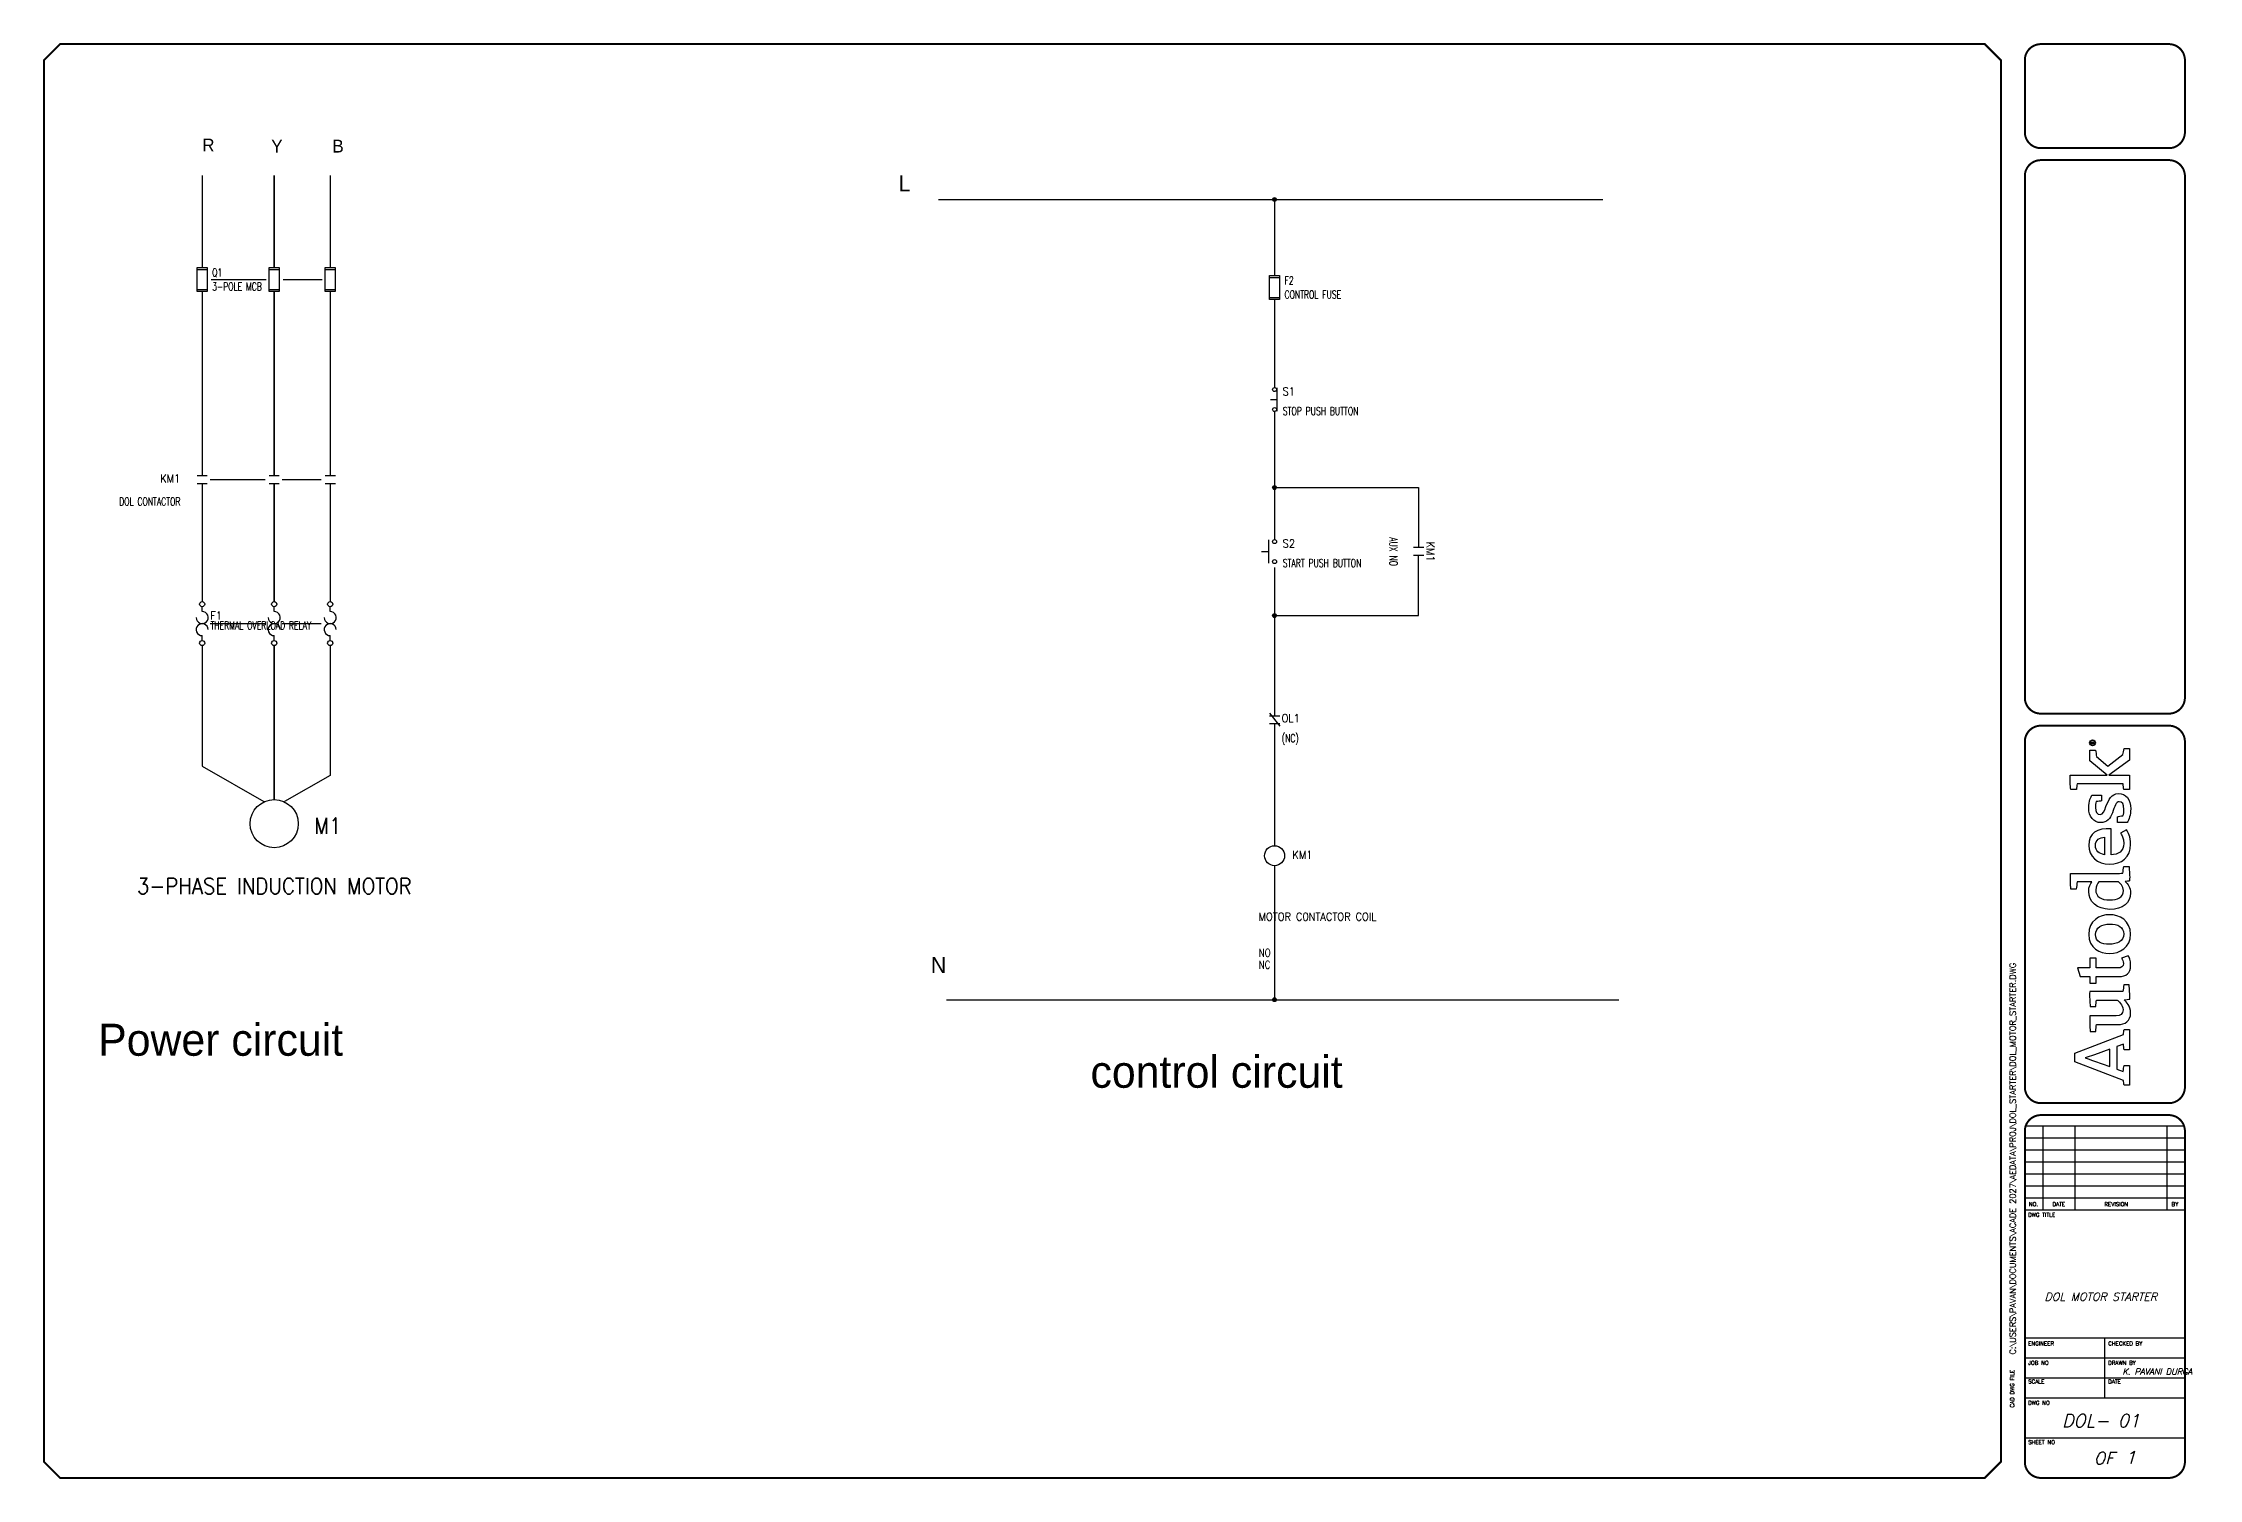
# Model space of a CAD drawing. Header units: inches. Extents: x 0 to 33.7, y 0 to 22.4.
import ezdxf
from ezdxf.enums import TextEntityAlignment as Align

# ---------------------------------------------------------------- set-up
doc = ezdxf.new("R2010")
doc.units = ezdxf.units.IN
doc.header["$MEASUREMENT"] = 0
for name, color, linetype in [('DESC', 150, 'Continuous'), ('DESCCHILD', 20, 'Continuous'), ('LAYER_1', 160, 'Continuous'), ('LINK', 9, 'Continuous'), ('MISC', 7, 'Continuous'), ('SYMS', 7, 'Continuous'), ('TAGS', 150, 'Continuous'), ('TITLE', 7, 'Continuous'), ('WIRES', 7, 'Continuous')]:
    doc.layers.add(name, color=color, linetype=linetype)
doc.styles.add('ITALIC', font='ITALIC')
doc.styles.add('SIMPLEX', font='SIMPLEX')
doc.styles.add('WD', font='romans.shx')

# ---------------------------------------------------------------- blocks, each defined once
blk = doc.blocks.new('AI9-BLK2')
at = {"layer": 'LAYER_1', "color": 7}
blk.add_circle((0, 0), 2.03, dxfattribs=at)
blk.add_open_spline([(1.7, 0), (1.7, -1), (1, -1.8), (0, -1.8), (-1, -1.8), (-1.7, -1), (-1.7, 0), (-1.7, 1), (-1, 1.8), (0, 1.8), (1, 1.8), (1.7, 1), (1.7, 0)], degree=3, knots=[0, 0, 0, 0, 1, 1, 1, 2, 2, 2, 3, 3, 3, 4, 4, 4, 4], dxfattribs=at)
blk = doc.blocks.new('AI9-BLK1')
at = {"layer": 'LAYER_1', "color": 7}
for points, knots in [([(0.7, -1.1), (0.7, -1.1), (0.2, -0.4), (0.2, -0.4), (0.1, -0.2), (0, -0.2), (-0.1, -0.1), (0.3, 0), (0.5, 0.2), (0.5, 0.5), (0.5, 0.8), (0.3, 1.1), (-0.2, 1.1), (-0.2, 1.1), (-0.8, 1.1), (-0.8, 1.1), (-0.8, 1.1), (-0.8, -1.1), (-0.8, -1.1), (-0.8, -1.1), (-0.5, -1.1), (-0.5, -1.1), (-0.5, -1.1), (-0.5, -0.1), (-0.5, -0.1), (-0.4, -0.1), (-0.3, -0.2), (-0.2, -0.3), (-0.2, -0.3), (0.3, -1.1), (0.3, -1.1), (0.3, -1.1), (0.7, -1.1), (0.7, -1.1)], [0, 0, 0, 0, 1, 1, 1, 2, 2, 2, 3, 3, 3, 4, 4, 4, 5, 5, 5, 6, 6, 6, 7, 7, 7, 8, 8, 8, 9, 9, 9, 10, 10, 10, 11, 11, 11, 11]), ([(0.2, 0.5), (0.2, 0.2), (-0.1, 0.1), (-0.3, 0.1), (-0.3, 0.1), (-0.5, 0.1), (-0.5, 0.1), (-0.5, 0.1), (-0.5, 0.8), (-0.5, 0.8), (-0.5, 0.8), (-0.2, 0.8), (-0.2, 0.8), (0.1, 0.8), (0.2, 0.7), (0.2, 0.5)], [0, 0, 0, 0, 1, 1, 1, 2, 2, 2, 3, 3, 3, 4, 4, 4, 5, 5, 5, 5])]:
    blk.add_open_spline(points, degree=3, knots=knots, dxfattribs=at)
blk = doc.blocks.new('LOGO')
for points, knots in [([(35.2, 4.3), (35.2, 4.3), (22.1, 38.1), (22.1, 38.1), (22.1, 38.1), (16.1, 38.1), (16.1, 38.1), (16.1, 38.1), (3.2, 4.3), (3.2, 4.3), (2.2, 4.2), (0.9, 4), (0, 3.7), (0, 3.7), (0, 0), (0, 0), (0, 0), (13.7, 0), (13.7, 0), (13.7, 0), (13.7, 3.7), (13.7, 3.7), (12.4, 4), (10.9, 4.3), (9.5, 4.4), (9.5, 4.4), (11.1, 8.8), (11.1, 8.8), (11.1, 8.8), (26.8, 8.8), (26.8, 8.8), (26.8, 8.8), (28.4, 4.3), (28.4, 4.3), (27, 4.2), (25.8, 4), (24.5, 3.7), (24.5, 3.7), (24.5, 0), (24.5, 0), (24.5, 0), (38.7, 0), (38.7, 0), (38.7, 0), (38.7, 3.7), (38.7, 3.7), (37.9, 3.9), (36, 4.3), (35.2, 4.3)], [0, 0, 0, 0, 1, 1, 1, 2, 2, 2, 3, 3, 3, 4, 4, 4, 5, 5, 5, 6, 6, 6, 7, 7, 7, 8, 8, 8, 9, 9, 9, 10, 10, 10, 11, 11, 11, 12, 12, 12, 13, 13, 13, 14, 14, 14, 15, 15, 15, 16, 16, 16, 16]), ([(12.8, 13.8), (12.8, 13.8), (16.6, 24.3), (16.6, 24.3), (17.8, 27.5), (18.2, 28.8), (18.8, 30.9), (18.8, 30.9), (18.9, 30.9), (18.9, 30.9), (19.6, 28.9), (20, 27.5), (21.1, 24.3), (21.1, 24.3), (24.9, 13.8), (24.9, 13.8), (24.9, 13.8), (12.8, 13.8), (12.8, 13.8)], [0, 0, 0, 0, 1, 1, 1, 2, 2, 2, 3, 3, 3, 4, 4, 4, 5, 5, 5, 6, 6, 6, 6]), ([(70.8, 23.1), (70.8, 23.1), (70.8, 27.7), (70.8, 27.7), (70.8, 27.7), (75.3, 27.7), (75.3, 27.7), (75.3, 27.7), (75.3, 34.3), (75.3, 34.3), (75.3, 34.3), (81.3, 36.2), (81.3, 36.2), (81.3, 36.2), (81.3, 27.7), (81.3, 27.7), (81.3, 27.7), (88, 27.7), (88, 27.7), (88, 27.7), (88, 23.1), (88, 23.1), (88, 23.1), (81.3, 23.1), (81.3, 23.1), (81.3, 23.1), (81.3, 8.4), (81.3, 8.4), (81.3, 5.6), (82.1, 4.3), (84.3, 4.3), (86, 4.3), (87.5, 5.1), (88, 5.5), (88, 5.5), (89.7, 0.9), (89.7, 0.9), (88.7, 0.3), (86.5, -0.7), (83.2, -0.7), (77.6, -0.7), (75.3, 2.4), (75.3, 7.4), (75.3, 7.4), (75.3, 23.1), (75.3, 23.1), (75.3, 23.1), (70.8, 23.1), (70.8, 23.1)], [0, 0, 0, 0, 1, 1, 1, 2, 2, 2, 3, 3, 3, 4, 4, 4, 5, 5, 5, 6, 6, 6, 7, 7, 7, 8, 8, 8, 9, 9, 9, 10, 10, 10, 11, 11, 11, 12, 12, 12, 13, 13, 13, 14, 14, 14, 15, 15, 15, 16, 16, 16, 16]), ([(147.1, 4.7), (147.1, 5.4), (147, 6.1), (147, 6.9), (147, 6.9), (147, 41.1), (147, 41.1), (143.4, 41.2), (139.3, 41), (136.1, 40.7), (136.1, 40.7), (136.1, 37), (136.1, 37), (137.7, 36.8), (139.6, 36.6), (141, 36.4), (141, 36.4), (141, 36.4), (141, 36.4), (141, 36.4), (141, 26.2), (141, 26.2), (140, 27.1), (138, 28.4), (134.3, 28.4), (127.3, 28.4), (122, 22.6), (122, 13.8), (122, 4.5), (126.6, -0.7), (133.4, -0.7), (137.1, -0.7), (139.6, 1.1), (141.3, 3.1), (141.3, 2.1), (141.6, 0.6), (141.8, 0), (145.2, -0.2), (148.7, 0.1), (151.7, 0.4), (151.7, 0.4), (151.7, 4.1), (151.7, 4.1), (150.2, 4.2), (148.4, 4.5), (147.1, 4.7)], [0, 0, 0, 0, 1, 1, 1, 2, 2, 2, 3, 3, 3, 4, 4, 4, 5, 5, 5, 6, 6, 6, 7, 7, 7, 8, 8, 8, 9, 9, 9, 10, 10, 10, 11, 11, 11, 12, 12, 12, 13, 13, 13, 14, 14, 14, 15, 15, 15, 15]), ([(229.4, 4.6), (229.4, 4.6), (221.5, 15.2), (221.5, 15.2), (221.5, 15.2), (228, 23), (228, 23), (229.4, 23.1), (231.3, 23.3), (232.4, 23.6), (232.4, 23.6), (232.4, 27.7), (232.4, 27.7), (232.4, 27.7), (225, 27.7), (225, 27.7), (225, 27.7), (215.2, 15.6), (215.2, 15.6), (215.2, 15.6), (215.2, 41.2), (215.2, 41.2), (211.8, 41.3), (208.2, 41.2), (205.1, 40.9), (205.1, 40.9), (205.1, 36.9), (205.1, 36.9), (206.5, 36.8), (208, 36.6), (209.1, 36.5), (209.1, 36.5), (209.1, 4.5), (209.1, 4.5), (207.8, 4.4), (206.3, 4.2), (205.1, 4), (205.1, 4), (205.1, 0), (205.1, 0), (205.1, 0), (215.2, 0), (215.2, 0), (215.2, 0), (215.2, 14.5), (215.2, 14.5), (215.2, 14.5), (225.6, 0), (225.6, 0), (225.6, 0), (233.7, 0), (233.7, 0), (233.7, 0), (233.7, 3.8), (233.7, 3.8), (232.2, 4.2), (230.6, 4.4), (229.4, 4.6)], [0, 0, 0, 0, 1, 1, 1, 2, 2, 2, 3, 3, 3, 4, 4, 4, 5, 5, 5, 6, 6, 6, 7, 7, 7, 8, 8, 8, 9, 9, 9, 10, 10, 10, 11, 11, 11, 12, 12, 12, 13, 13, 13, 14, 14, 14, 15, 15, 15, 16, 16, 16, 17, 17, 17, 18, 18, 18, 19, 19, 19, 19]), ([(59.7, -0.1), (59.5, 0.6), (59.2, 2.6), (59.1, 3.8), (57.8, 2), (54.9, -0.7), (50.2, -0.7), (44.2, -0.7), (42, 3.1), (42, 8.1), (42, 8.1), (42, 22.9), (42, 22.9), (40.6, 23.2), (38.8, 23.4), (37.3, 23.5), (37.3, 23.5), (37.3, 27.3), (37.3, 27.3), (40.3, 27.6), (44.4, 27.8), (48, 27.6), (48, 27.6), (48, 9.3), (48, 9.3), (48, 6.2), (49.1, 4.5), (52.3, 4.5), (55.8, 4.5), (58.4, 7.9), (59, 8.6), (59, 8.6), (59, 23), (59, 23), (57.8, 23.2), (56, 23.4), (54.6, 23.5), (54.6, 23.5), (54.6, 27.3), (54.6, 27.3), (57.6, 27.7), (61.5, 27.8), (65, 27.7), (65, 27.7), (65, 4.6), (65, 4.6), (66.3, 4.4), (68.1, 4.2), (69.6, 4.1), (69.6, 4.1), (69.6, 0.3), (69.6, 0.3), (66.7, 0), (63, -0.2), (59.7, -0.1)], [0, 0, 0, 0, 1, 1, 1, 2, 2, 2, 3, 3, 3, 4, 4, 4, 5, 5, 5, 6, 6, 6, 7, 7, 7, 8, 8, 8, 9, 9, 9, 10, 10, 10, 11, 11, 11, 12, 12, 12, 13, 13, 13, 14, 14, 14, 15, 15, 15, 16, 16, 16, 17, 17, 17, 18, 18, 18, 18]), ([(104.8, -0.7), (95.2, -0.7), (91.4, 7), (91.4, 13.8), (91.4, 20.6), (95.1, 28.4), (104.6, 28.4), (114.1, 28.4), (118.3, 20.8), (118.3, 14), (118.3, 7.2), (114.2, -0.7), (104.8, -0.7)], [0, 0, 0, 0, 1, 1, 1, 2, 2, 2, 3, 3, 3, 4, 4, 4, 4]), ([(104.5, 23.6), (99.6, 23.6), (97.8, 19.5), (97.8, 14), (97.8, 8.5), (99.9, 4.1), (104.8, 4.1), (109.8, 4.1), (111.8, 8.2), (111.8, 13.8), (111.8, 19.3), (109.5, 23.6), (104.5, 23.6)], [0, 0, 0, 0, 1, 1, 1, 2, 2, 2, 3, 3, 3, 4, 4, 4, 4]), ([(141, 7.6), (140.3, 6.7), (138.2, 4.3), (135, 4.3), (130.5, 4.3), (128.5, 8.1), (128.5, 13.8), (128.5, 19.6), (130.9, 23.5), (135.4, 23.5), (138.3, 23.5), (139.9, 22.3), (141, 21.3), (141, 21.3), (141, 7.6), (141, 7.6)], [0, 0, 0, 0, 1, 1, 1, 2, 2, 2, 3, 3, 3, 4, 4, 4, 5, 5, 5, 5]), ([(167.6, 4.1), (171.4, 4.1), (173.8, 5.5), (175, 6.2), (175, 6.2), (177.1, 2.1), (177.1, 2.1), (175.5, 1.1), (172.6, -0.7), (167.2, -0.7), (158.2, -0.7), (153.3, 5.5), (153.3, 14), (153.3, 22.5), (158.9, 28.4), (166.4, 28.4), (174.6, 28.4), (178.7, 22.5), (177.9, 12.9), (177.9, 12.9), (159.8, 12.9), (159.8, 12.9), (160, 7.9), (162.3, 4.1), (167.6, 4.1)], [0, 0, 0, 0, 1, 1, 1, 2, 2, 2, 3, 3, 3, 4, 4, 4, 5, 5, 5, 6, 6, 6, 7, 7, 7, 8, 8, 8, 8]), ([(172, 17.3), (171.9, 20.8), (170.4, 23.7), (166.3, 23.7), (162.6, 23.7), (160.6, 21.2), (159.9, 17.3), (159.9, 17.3), (172, 17.3), (172, 17.3)], [0, 0, 0, 0, 1, 1, 1, 2, 2, 2, 3, 3, 3, 3]), ([(193.3, 16.4), (190.2, 17.6), (187.8, 18.3), (187.8, 20.5), (187.8, 22.6), (189.9, 23.7), (192.6, 23.7), (194.1, 23.7), (195.6, 23.5), (196.8, 23.1), (196.9, 21.9), (197.1, 20.1), (197.3, 19.6), (197.3, 19.6), (201.3, 19.6), (201.3, 19.6), (201.3, 19.6), (201.3, 26.1), (201.3, 26.1), (200.2, 26.8), (197.1, 28.4), (192.4, 28.4), (186.5, 28.4), (182.2, 25), (182.2, 20.1), (182.2, 15.7), (184.9, 13.4), (189.1, 11.9), (193.4, 10.4), (196.7, 9.3), (196.7, 7.2), (196.7, 5.1), (195, 3.9), (191.4, 3.9), (189.9, 3.9), (188.1, 4.1), (187, 4.6), (186.9, 5.9), (186.6, 7.8), (186.3, 8.4), (186.3, 8.4), (182.3, 8.4), (182.3, 8.4), (182.3, 8.4), (182.3, 1.6), (182.3, 1.6), (182.3, 1.6), (182.3, 1.6), (182.3, 1.6), (184.1, 0.5), (187.5, -0.8), (191.8, -0.8), (198.3, -0.8), (202.4, 2.6), (202.4, 7.8), (202.4, 12.5), (197.8, 14.6), (193.3, 16.4)], [0, 0, 0, 0, 1, 1, 1, 2, 2, 2, 3, 3, 3, 4, 4, 4, 5, 5, 5, 6, 6, 6, 7, 7, 7, 8, 8, 8, 9, 9, 9, 10, 10, 10, 11, 11, 11, 12, 12, 12, 13, 13, 13, 14, 14, 14, 15, 15, 15, 16, 16, 16, 17, 17, 17, 18, 18, 18, 19, 19, 19, 19])]:
    blk.add_open_spline(points, degree=3, knots=knots)
for name, p in [('AI9-BLK2', (237.6, 25.7)), ('AI9-BLK1', (237.8, 25.7))]:
    blk.add_blockref(name, p)
blk = doc.blocks.new('NO_NUM_acade_title')
at = {"layer": 'TITLE'}
for p, q in [((30.594, 22.177), (30.594, 20.781)), ((30.969, 5.531), (33.469, 5.531)), ((31.25, 5.531), (31.25, 4.219)), ((31.75, 5.531), (31.75, 4.219)), ((33.188, 5.531), (33.188, 4.219)), ((30.969, 5.344), (33.469, 5.344)), ((30.969, 5.156), (33.469, 5.156)), ((30.969, 4.969), (33.469, 4.969)), ((30.969, 4.781), (33.469, 4.781)), ((30.969, 4.594), (33.469, 4.594)), ((30.969, 4.406), (33.469, 4.406)), ((30.969, 4.219), (33.469, 4.219)), ((30.594, 0.281), (30.594, 2.214)), ((30.969, 2.219), (33.469, 2.219)), ((32.219, 1.281), (32.219, 2.219)), ((30.969, 1.906), (33.469, 1.906)), ((30.969, 1.594), (33.469, 1.594)), ((30.969, 1.281), (33.469, 1.281)), ((30.969, 0.656), (33.469, 0.656))]:
    blk.add_line(p, q, dxfattribs=at)
at = {"layer": 'TITLE', "const_width": 0.0312}
blk.add_lwpolyline([(30.594, 0.281), (30.594, 22.177), (30.344, 22.427), (0.281, 22.427), (0.031, 22.177), (0.031, 0.281), (0.281, 0.031), (30.344, 0.031)], close=True, dxfattribs=at)
for points in [[(31.219, 22.427, 0.414214), (30.969, 22.177, 0.414214)], [(33.469, 22.177, 0.414214), (33.219, 22.427, 0.414214)], [(30.969, 21.052, 0.414214), (31.219, 20.802, 0.414214)], [(33.219, 20.802, 0.414214), (33.469, 21.052, 0.414214)], [(31.219, 20.615, 0.414214), (30.969, 20.365, 0.414214)], [(33.469, 20.365, 0.414214), (33.219, 20.615, 0.414214)], [(30.969, 12.219, 0.414214), (31.219, 11.969, 0.414214)], [(33.219, 11.969, 0.414214), (33.469, 12.219, 0.414214)], [(31.219, 11.781, 0.414214), (30.969, 11.531, 0.414214)], [(33.469, 11.531, 0.414214), (33.219, 11.781, 0.414214)], [(30.969, 6.135, 0.414214), (31.219, 5.885, 0.414214)], [(33.219, 5.885, 0.414214), (33.469, 6.135, 0.414214)], [(31.219, 5.698, 0.414214), (30.969, 5.448, 0.414214)], [(33.469, 5.448, 0.414214), (33.219, 5.698, 0.414214)], [(30.969, 0.281, 0.414214), (31.219, 0.031, 0.414214)], [(33.219, 0.031, 0.414214), (33.469, 0.281, 0.414214)]]:
    blk.add_lwpolyline(points, format="xyb", dxfattribs=at)
for points in [[(33.219, 22.427), (31.219, 22.427)], [(30.969, 22.177), (30.969, 21.052)], [(33.469, 22.177), (33.469, 21.052)], [(33.219, 20.802), (31.219, 20.802)], [(33.219, 20.615), (31.219, 20.615)], [(30.969, 20.365), (30.969, 12.219)], [(33.469, 20.365), (33.469, 12.219)], [(31.219, 11.969), (33.219, 11.969)], [(31.219, 11.781), (33.219, 11.781)], [(31.219, 5.885), (33.219, 5.885)], [(30.969, 5.448), (30.969, 0.281)], [(31.219, 5.698), (33.219, 5.698)], [(33.469, 5.448), (33.469, 0.281)], [(31.219, 0.031), (33.219, 0.031)]]:
    blk.add_lwpolyline(points, dxfattribs=at)
at = {"layer": 'TITLE', "color": 7, "const_width": 0.0312}
for points in [[(30.969, 11.531), (30.969, 6.135)], [(33.469, 11.531), (33.469, 6.135)]]:
    blk.add_lwpolyline(points, dxfattribs=at)
at = {"xscale": 0.02250000000000085, "yscale": 0.02250000000000085, "zscale": 0.02250000000000085, "rotation": 90}
blk.add_blockref('LOGO', (32.605, 6.167), dxfattribs=at)
at = {"layer": 'TITLE', "color": 1, "style": 'SIMPLEX'}
for s, p in [('DWG TITLE', (31.021, 4.109)), ('ENGINEER', (31.021, 2.099)), ('CHECKED BY', (32.271, 2.099)), ('JOB NO', (31.021, 1.797)), ('DRAWN BY', (32.271, 1.797)), ('SCALE', (31.021, 1.505)), ('DATE', (32.271, 1.505)), ('DWG NO', (31.021, 1.172)), ('SHEET NO', (31.021, 0.557))]:
    blk.add_text(s, height=0.0625, dxfattribs=at).set_placement(p)
at = {"layer": 'TITLE', "color": 1}
for s, height, style, p in [('NO.', 0.0625, 'SIMPLEX', (31.104, 4.307)), ('DATE', 0.0625, 'SIMPLEX', (31.5, 4.307)), ('REVISION', 0.0625, 'SIMPLEX', (32.396, 4.307)), ('BY', 0.0625, 'SIMPLEX', (33.313, 4.307)), ('OF', 0.1875, 'ITALIC', (32.208, 0.339))]:
    blk.add_text(s, height=height, dxfattribs=dict(at, style=style)).set_placement(p, align=Align.MIDDLE)
at = {"layer": 'TITLE', "color": 1, "style": 'SIMPLEX'}
blk.add_text('CAD DWG FILE', height=0.0625, rotation=90, dxfattribs=at).set_placement((30.802, 1.13))
at = {"layer": 'TITLE', "color": 1, "style": 'ITALIC'}
for tag, height, p in [('TITLE#1', 0.125, (32.156, 3.406)), ('TITLE#2', 0.125, (32.156, 3.204)), ('TITLE#3', 0.125, (32.156, 3.001)), ('TITLE#4', 0.125, (32.156, 2.799)), ('DWG#', 0.2, (32.156, 0.826))]:
    blk.add_attdef(tag, text='', height=height, dxfattribs=at).set_placement(p, align=Align.CENTER)
at = {"layer": 'TITLE', "color": 1, "style": 'SIMPLEX'}
blk.add_attdef('CAD#', (30.826, 1.958), '', height=0.0938, rotation=90, dxfattribs=at)
at = {"layer": 'TITLE', "color": 1}
for tag, p, height, style in [('ENGINEER', (31.237, 1.958), 0.0938, 'ITALIC'), ('CHKDBY', (32.424, 1.958), 0.0938, 'ITALIC'), ('JOB#', (31.464, 1.644), 0.0938, 'SIMPLEX'), ('DRAWNBY', (32.494, 1.644), 0.0938, 'ITALIC'), ('SCALE', (31.353, 1.344), 0.0938, 'SIMPLEX'), ('DATE', (32.408, 1.344), 0.0938, 'SIMPLEX'), ('SHTS', (32.532, 0.25), 0.2, 'ITALIC')]:
    blk.add_attdef(tag, p, '', height=height, dxfattribs=dict(at, style=style))
at = {"layer": 'TITLE', "color": 1, "style": 'ITALIC'}
blk.add_attdef('SH#', text='', height=0.2, dxfattribs=at).set_placement((31.881, 0.25), align=Align.RIGHT)
at = {"layer": 'TITLE', "color": 7, "flags": 9}
blk.add_attdef('WD_TB', (31.219, 0.031), '', height=0.125, dxfattribs=at)
blk = doc.blocks.new('VFU1')
for p, q in [((-0.078, -0.188), (-0.078, 0.188)), ((-0.078, 0.188), (0.078, 0.188)), ((-0.078, 0.156), (0.078, 0.156)), ((0.078, 0.188), (0.078, -0.188)), ((-0.078, -0.156), (0.078, -0.156)), ((0.078, -0.188), (-0.078, -0.188))]:
    blk.add_line(p, q)
at = {"style": 'WD', "width": 0.7}
for tag, p in [('INST', (0.156, 0.359)), ('TAG1', (0.156, 0.047)), ('LOC', (0.156, 0.203)), ('DESC1', (0.156, -0.172)), ('DESC2', (0.156, -0.328)), ('DESC3', (0.156, -0.484))]:
    blk.add_attdef(tag, p, '', height=0.125, dxfattribs=at)
at = {"linetype": 'Continuous', "style": 'WD', "width": 0.7, "flags": 8}
blk.add_attdef('TERM01', text='', height=0.1, dxfattribs=at).set_placement((-0.055, 0.207), align=Align.RIGHT)
at = {"color": 7, "style": 'WD'}
for tag, p in [('X4LINK', (-0.125, 0)), ('X1LINK', (0.141, 0))]:
    blk.add_attdef(tag, p, '', height=0.01, dxfattribs=at)
at = {"style": 'WD', "width": 0.7}
blk.add_attdef('RATING1', text='', height=0.0938, rotation=90, dxfattribs=at).set_placement((0, 0), align=Align.MIDDLE_CENTER)
at = {"color": 7, "style": 'WD', "flags": 1}
for tag, p in [('X2TERM01', (0, 0.188)), ('X8TERM02', (0, -0.188))]:
    blk.add_attdef(tag, p, '', height=0.0109, dxfattribs=at)
at = {"linetype": 'Continuous', "style": 'WD', "width": 0.7, "flags": 8}
blk.add_attdef('TERM02', text='', height=0.1, dxfattribs=at).set_placement((-0.041, -0.213), align=Align.TOP_RIGHT)
at = {"linetype": 'Continuous', "style": 'WD', "flags": 9}
blk.add_attdef('ASSYCODE', text='', height=0.01, dxfattribs=at).set_placement((-0.098, -0.108), align=Align.CENTER)
at = {"style": 'WD', "flags": 9}
blk.add_attdef('FAMILY', text='', height=0.01, dxfattribs=at).set_placement((-0.08, -0.036), align=Align.RIGHT)
at = {"linetype": 'Continuous', "style": 'WD', "flags": 9}
for tag, p in [('MFG', (-0.08, -0.088)), ('CAT', (-0.08, -0.073))]:
    blk.add_attdef(tag, text='', height=0.01, dxfattribs=at).set_placement(p, align=Align.RIGHT)
blk = doc.blocks.new('VFU2')
for p, q in [((-0.078, -0.188), (-0.078, 0.188)), ((-0.078, 0.188), (0.078, 0.188)), ((-0.078, 0.156), (0.078, 0.156)), ((0.078, 0.188), (0.078, -0.188)), ((-0.078, -0.156), (0.078, -0.156)), ((0.078, -0.188), (-0.078, -0.188))]:
    blk.add_line(p, q)
at = {"style": 'WD', "width": 0.7}
for tag, p in [('INST', (0.156, 0.359)), ('TAG2', (0.156, 0.047)), ('LOC', (0.156, 0.203)), ('DESC1', (0.156, -0.172)), ('DESC2', (0.156, -0.328)), ('DESC3', (0.156, -0.484))]:
    blk.add_attdef(tag, p, '', height=0.125, dxfattribs=at)
at = {"linetype": 'Continuous', "style": 'WD', "width": 0.7, "flags": 8}
blk.add_attdef('TERM01', text='', height=0.1, dxfattribs=at).set_placement((-0.055, 0.207), align=Align.RIGHT)
at = {"linetype": 'Continuous', "style": 'WD', "flags": 9}
for tag, p in [('ASSYCODE', (-0.156, 0.063)), ('MFG', (-0.156, -0.105)), ('CAT', (-0.156, -0.085))]:
    blk.add_attdef(tag, text='', height=0.01, dxfattribs=at).set_placement(p, align=Align.CENTER)
at = {"color": 7, "style": 'WD'}
for tag, p in [('X4LINK', (-0.125, 0)), ('X1LINK', (0.141, 0))]:
    blk.add_attdef(tag, p, '', height=0.01, dxfattribs=at)
at = {"style": 'WD', "width": 0.7}
blk.add_attdef('RATING1', text='', height=0.0938, rotation=90, dxfattribs=at).set_placement((0, 0), align=Align.MIDDLE_CENTER)
at = {"color": 7, "style": 'WD', "flags": 1}
for tag, p in [('X2TERM01', (0, 0.188)), ('X8TERM02', (0, -0.188))]:
    blk.add_attdef(tag, p, '', height=0.01, dxfattribs=at)
at = {"linetype": 'Continuous', "style": 'WD', "width": 0.7, "flags": 8}
blk.add_attdef('TERM02', text='', height=0.1, dxfattribs=at).set_placement((-0.041, -0.213), align=Align.TOP_RIGHT)
at = {"style": 'WD', "flags": 9}
blk.add_attdef('FAMILY', text='', height=0.01, dxfattribs=at).set_placement((-0.08, -0.036), align=Align.RIGHT)
blk = doc.blocks.new('VMS21')
for p, q in [((-0.08, 0.062), (0.08, 0.062)), ((-0.08, -0.062), (0.08, -0.062))]:
    blk.add_line(p, q)
at = {"style": 'WD'}
for tag, width, p in [('INST', 0.7, (-0.344, 0.312)), ('TAG2', 0.9, (-0.342, -0.045)), ('LOC', 0.7, (-0.344, 0.125)), ('DESC1', 0.7, (-0.34, -0.406)), ('XREF', 0.7, (-0.34, -0.219)), ('DESC2', 0.7, (-0.34, -0.594)), ('DESC3', 0.7, (-0.34, -0.781))]:
    blk.add_attdef(tag, text='', height=0.125, dxfattribs=dict(at, width=width)).set_placement(p, align=Align.RIGHT)
at = {"style": 'WD', "width": 0.9, "flags": 8}
blk.add_attdef('TERM01', text='', height=0.125, dxfattribs=at).set_placement((-0.031, 0.125), align=Align.RIGHT)
at = {"style": 'WD'}
for tag, p, height, flags in [('FAMILY', (-0.181, 0.003), 0.01, 9), ('X2TERM01', (0, 0.062), 0.0125, 1), ('CONTACT', (-0.181, -0.014), 0.01, 1), ('X8TERM02', (0, -0.062), 0.0125, 1)]:
    blk.add_attdef(tag, p, '', height=height, dxfattribs=dict(at, flags=flags))
for tag, p in [('X4LINK', (-0.141, 0)), ('X1LINK', (0.125, 0))]:
    blk.add_attdef(tag, p, '', height=0.01, dxfattribs=at)
at = {"style": 'WD', "width": 0.9, "flags": 8}
blk.add_attdef('TERM02', text='', height=0.125, dxfattribs=at).set_placement((-0.031, -0.125), align=Align.TOP_RIGHT)
blk = doc.blocks.new('VOL1')
for p, q in [((0, 0.188), (0, 0.264)), ((0, -0.264), (0, -0.188))]:
    blk.add_line(p, q)
at = {"linetype": 'Continuous'}
for centre in [(0, 0.304), (0, -0.304)]:
    blk.add_circle(centre, 0.04, dxfattribs=at)
for centre, start, end in [((0, 0.094), 180, 90.001), ((0, -0.094), 0.001, 270.002)]:
    blk.add_arc(centre, 0.0938, start, end)
at = {"linetype": 'Continuous', "style": 'WD', "flags": 8}
blk.add_attdef('TERM01', text='', height=0.125, dxfattribs=at).set_placement((-0.055, 0.363), align=Align.RIGHT)
at = {"color": 7, "style": 'WD', "flags": 1}
for tag, p in [('X2TERM01', (0, 0.344)), ('X8TERM02', (0, -0.344))]:
    blk.add_attdef(tag, p, '', height=0.0125, dxfattribs=at)
at = {"style": 'WD'}
for tag, p, width in [('INST', (0.219, 0.39), 0.7), ('LOC', (0.219, 0.221), 0.7), ('TAG1', (0.127, 0.064), 0.9), ('DESC1', (0.129, -0.092), 0.7), ('DESC2', (0.129, -0.248), 0.7), ('RATING1', (0.156, -0.404), 0.7)]:
    blk.add_attdef(tag, p, '', height=0.125, dxfattribs=dict(at, width=width))
at = {"color": 7, "style": 'WD'}
for tag, p in [('X4LINK', (-0.141, 0)), ('X1LINK', (0.125, 0))]:
    blk.add_attdef(tag, p, '', height=0.01, dxfattribs=at)
at = {"style": 'WD', "flags": 9}
blk.add_attdef('FAMILY', (-0.216, -0.158), '', height=0.01, rotation=90, dxfattribs=at)
at = {"linetype": 'Continuous', "style": 'WD', "flags": 9}
for tag, p in [('CAT', (-0.172, -0.133)), ('MFG', (-0.153, -0.135)), ('ASSYCODE', (-0.127, -0.144))]:
    blk.add_attdef(tag, text='', height=0.01, rotation=90, dxfattribs=at).set_placement(p, align=Align.CENTER)
at = {"linetype": 'Continuous', "style": 'WD', "flags": 8}
blk.add_attdef('TERM02', text='', height=0.125, dxfattribs=at).set_placement((-0.041, -0.37), align=Align.TOP_RIGHT)
blk = doc.blocks.new('VOL2')
for p, q in [((0, 0.188), (0, 0.264)), ((0, -0.264), (0, -0.188))]:
    blk.add_line(p, q)
at = {"linetype": 'Continuous'}
for centre in [(0, 0.304), (0, -0.304)]:
    blk.add_circle(centre, 0.04, dxfattribs=at)
for centre, start, end in [((0, 0.094), 180, 90.001), ((0, -0.094), 0.001, 270.002)]:
    blk.add_arc(centre, 0.0938, start, end)
at = {"linetype": 'Continuous', "style": 'WD', "flags": 8}
blk.add_attdef('TERM01', text='', height=0.125, dxfattribs=at).set_placement((-0.055, 0.363), align=Align.RIGHT)
at = {"color": 7, "style": 'WD', "flags": 1}
for tag, p in [('X2TERM01', (0, 0.344)), ('X8TERM02', (0, -0.344))]:
    blk.add_attdef(tag, p, '', height=0.0125, dxfattribs=at)
at = {"style": 'WD'}
for tag, p, width in [('INST', (0.188, 0.359), 0.7), ('TAG2', (0.127, 0.033), 0.9), ('DESC1', (0.129, -0.123), 0.7), ('LOC', (0.188, 0.189), 0.7), ('DESC2', (0.129, -0.279), 0.7)]:
    blk.add_attdef(tag, p, '', height=0.125, dxfattribs=dict(at, width=width))
at = {"color": 7, "style": 'WD'}
for tag, p in [('X4LINK', (-0.141, 0)), ('X1LINK', (0.125, 0))]:
    blk.add_attdef(tag, p, '', height=0.01, dxfattribs=at)
at = {"style": 'WD', "flags": 9}
blk.add_attdef('FAMILY', (-0.216, -0.158), '', height=0.01, rotation=90, dxfattribs=at)
at = {"linetype": 'Continuous', "style": 'WD', "flags": 8}
blk.add_attdef('TERM02', text='', height=0.125, dxfattribs=at).set_placement((-0.041, -0.37), align=Align.TOP_RIGHT)
blk = doc.blocks.new('VMO13')
blk.add_circle((0, 0), 0.188)
at = {"style": 'WD'}
for tag, p, width in [('INST', (0.318, 0.263), 0.7), ('LOC', (0.318, 0.094), 0.7), ('TAG1', (0.312, -0.079), 0.9)]:
    blk.add_attdef(tag, p, '', height=0.125, dxfattribs=dict(at, width=width))
at = {"style": 'WD', "flags": 9}
blk.add_attdef('FAMILY', text='', height=0.01, dxfattribs=at).set_placement((-0.005, 0.17), align=Align.CENTER)
at = {"style": 'WD', "flags": 1}
for tag, p in [('X2TERM02', (0, 0.188)), ('X0TERM03', (-0.162, 0.094)), ('X0TERM01', (0.162, 0.094)), ('X0TERM04', (0.133, -0.133))]:
    blk.add_attdef(tag, p, '', height=0.0125, dxfattribs=at)
at = {"style": 'WD'}
for tag, height, width, p in [('RATING1', 0.1, 0.8, (0, 0)), ('DESC1', 0.125, 0.9, (0.001, -0.549)), ('DESC2', 0.125, 0.9, (0.001, -0.706)), ('DESC3', 0.125, 0.9, (0.001, -0.862)), ('RATING3', 0.125, 0.8, (0.001, -1.018)), ('RATING4', 0.125, 0.8, (0.001, -1.174)), ('WDTAGALT', 0.125, 0.7, (0, -1.344))]:
    blk.add_attdef(tag, text='', height=height, dxfattribs=dict(at, width=width)).set_placement(p, align=Align.CENTER)
at = {"linetype": 'Continuous', "style": 'WD', "flags": 9}
blk.add_attdef('ASSYCODE', text='', height=0.01, dxfattribs=at).set_placement((0, 0.125), align=Align.CENTER)
at = {"linetype": 'Continuous', "style": 'WD', "flags": 1}
for tag, p in [('MFG', (0, 0.14)), ('CAT', (0, 0.159))]:
    blk.add_attdef(tag, text='', height=0.01, dxfattribs=at).set_placement(p, align=Align.MIDDLE)
at = {"style": 'WD', "width": 0.8}
blk.add_attdef('RATING2', text='', height=0.1, dxfattribs=at).set_placement((0, -0.031), align=Align.TOP_CENTER)
blk = doc.blocks.new('WDDOT')
for radius in [0.03, 0.0187, 0.00929]:
    blk.add_circle((0, 0), radius)
blk = doc.blocks.new('VPB12')
for p, q in [((-0.064, 0), (0.033, 0)), ((0.033, 0.185), (0.033, -0.18))]:
    blk.add_line(p, q)
for centre in [(0, 0.156), (0, -0.156)]:
    blk.add_circle(centre, 0.0312)
at = {"linetype": 'Continuous', "style": 'WD'}
for tag, height, flags, p in [('TERM01', 0.125, 8, (-0.055, 0.222)), ('MFG', 0.01, 9, (0.014, -0.088)), ('CAT', 0.01, 9, (0.014, -0.073))]:
    blk.add_attdef(tag, text='', height=height, dxfattribs=dict(at, flags=flags)).set_placement(p, align=Align.RIGHT)
at = {"style": 'WD'}
for tag, p, width in [('INST', (0.127, 0.39), 0.7), ('LOC', (0.127, 0.221), 0.7), ('TAG1', (0.127, 0.064), 0.9), ('XREF', (0.129, -0.09), 0.7), ('DESC1', (0.129, -0.242), 0.7), ('DESC2', (0.129, -0.398), 0.7)]:
    blk.add_attdef(tag, p, '', height=0.125, dxfattribs=dict(at, width=width))
at = {"color": 7, "style": 'WD'}
for tag, p in [('X4LINK', (-0.125, 0)), ('X1LINK', (0.125, 0))]:
    blk.add_attdef(tag, p, '', height=0.01, dxfattribs=at)
at = {"color": 7, "style": 'WD', "flags": 1}
for tag, p in [('X2TERM01', (0, 0.188)), ('X8TERM02', (0, -0.188))]:
    blk.add_attdef(tag, p, '', height=0.0125, dxfattribs=at)
at = {"linetype": 'Continuous', "style": 'WD', "flags": 8}
blk.add_attdef('TERM02', text='', height=0.125, dxfattribs=at).set_placement((-0.041, -0.229), align=Align.TOP_RIGHT)
at = {"style": 'WD'}
for tag, flags, p in [('CONTACT', 1, (0.014, -0.053)), ('FAMILY', 9, (0.014, -0.036))]:
    blk.add_attdef(tag, text='', height=0.01, dxfattribs=dict(at, flags=flags)).set_placement(p, align=Align.RIGHT)
at = {"linetype": 'Continuous', "style": 'WD', "flags": 9}
blk.add_attdef('ASSYCODE', text='', height=0.01, dxfattribs=at).set_placement((-0.001, -0.105), align=Align.CENTER)
blk = doc.blocks.new('VPB11')
for p, q in [((-0.202, 0), (-0.094, 0)), ((-0.094, 0.185), (-0.094, -0.18))]:
    blk.add_line(p, q)
for centre in [(0, 0.156), (0, -0.156)]:
    blk.add_circle(centre, 0.0312)
at = {"linetype": 'Continuous', "style": 'WD'}
for tag, height, flags, p in [('TERM01', 0.125, 8, (-0.055, 0.222)), ('MFG', 0.01, 9, (-0.142, -0.088)), ('CAT', 0.01, 9, (-0.142, -0.073))]:
    blk.add_attdef(tag, text='', height=height, dxfattribs=dict(at, flags=flags)).set_placement(p, align=Align.RIGHT)
at = {"style": 'WD'}
for tag, p, width in [('INST', (0.127, 0.39), 0.7), ('LOC', (0.127, 0.221), 0.7), ('TAG1', (0.127, 0.064), 0.9), ('XREF', (0.129, -0.09), 0.7), ('DESC1', (0.129, -0.242), 0.7), ('DESC2', (0.129, -0.398), 0.7)]:
    blk.add_attdef(tag, p, '', height=0.125, dxfattribs=dict(at, width=width))
at = {"color": 7, "style": 'WD'}
for tag, p in [('X4LINK', (-0.266, 0)), ('X1LINK', (0, 0))]:
    blk.add_attdef(tag, p, '', height=0.01, dxfattribs=at)
at = {"color": 7, "style": 'WD', "flags": 1}
for tag, p in [('X2TERM01', (0, 0.188)), ('X8TERM02', (0, -0.188))]:
    blk.add_attdef(tag, p, '', height=0.0125, dxfattribs=at)
at = {"linetype": 'Continuous', "style": 'WD', "flags": 8}
blk.add_attdef('TERM02', text='', height=0.125, dxfattribs=at).set_placement((-0.041, -0.229), align=Align.TOP_RIGHT)
at = {"style": 'WD'}
for tag, flags, p in [('CONTACT', 1, (-0.142, -0.053)), ('FAMILY', 9, (-0.142, -0.036))]:
    blk.add_attdef(tag, text='', height=0.01, dxfattribs=dict(at, flags=flags)).set_placement(p, align=Align.RIGHT)
at = {"linetype": 'Continuous', "style": 'WD', "flags": 9}
blk.add_attdef('ASSYCODE', text='', height=0.01, dxfattribs=at).set_placement((-0.155, -0.106), align=Align.CENTER)
blk = doc.blocks.new('HMS21')
at = {"linetype": 'Continuous'}
for p, q in [((-0.062, 0.08), (-0.062, -0.08)), ((0.062, 0.08), (0.062, -0.08))]:
    blk.add_line(p, q, dxfattribs=at)
at = {"style": 'WD'}
for tag, width, p in [('INST', 0.7, (0, 0.451)), ('LOC', 0.7, (0, 0.281)), ('TAG2', 0.9, (0, 0.125)), ('DESC1', 0.7, (0, -0.454)), ('XREF', 0.7, (0, -0.297)), ('DESC2', 0.7, (0, -0.61)), ('DESC3', 0.7, (0, -0.766))]:
    blk.add_attdef(tag, text='', height=0.125, dxfattribs=dict(at, width=width)).set_placement(p, align=Align.CENTER)
for tag, p, height, flags in [('X4TERM01', (-0.062, 0), 0.0125, 1), ('X1TERM02', (0.062, 0), 0.0125, 1), ('FAMILY', (0.097, 0.053), 0.01, 9), ('CONTACT', (0.097, 0.036), 0.01, 1)]:
    blk.add_attdef(tag, p, '', height=height, dxfattribs=dict(at, flags=flags))
for tag, p in [('X2LINK', (0, 0.125)), ('X8LINK', (0, -0.125))]:
    blk.add_attdef(tag, p, '', height=0.01, dxfattribs=at)
at = {"linetype": 'Continuous', "style": 'WD', "flags": 8}
blk.add_attdef('TERM01', text='', height=0.125, dxfattribs=at).set_placement((-0.125, -0.031), align=Align.TOP_RIGHT)
blk.add_attdef('TERM02', text='', height=0.125, dxfattribs=at).set_placement((0.125, -0.031), align=Align.TOP_LEFT)
blk = doc.blocks.new('VOL22')
at = {"linetype": 'Continuous'}
for p, q in [((-0.08, 0.1), (0.08, -0.1)), ((-0.08, 0.062), (0.08, 0.062)), ((-0.08, -0.062), (0.08, -0.062))]:
    blk.add_line(p, q, dxfattribs=at)
at = {"style": 'WD'}
for tag, p, width in [('INST', (0.125, 0.287), 0.7), ('TAG2', (0.11, -0.039), 0.9), ('LOC', (0.125, 0.117), 0.7), ('XREF', (0.112, -0.196), 0.7), ('DESC1', (0.112, -0.352), 0.7), ('DESC2', (0.112, -0.508), 0.7)]:
    blk.add_attdef(tag, p, '', height=0.125, dxfattribs=dict(at, width=width))
at = {"linetype": 'Continuous', "style": 'WD', "flags": 8}
blk.add_attdef('TERM01', text='', height=0.125, dxfattribs=at).set_placement((-0.031, 0.125), align=Align.RIGHT)
at = {"style": 'WD'}
for tag, p, flags in [('FAMILY', (-0.152, -0.001), 9), ('CONTACT', (-0.152, -0.018), 1)]:
    blk.add_attdef(tag, p, '', height=0.01, dxfattribs=dict(at, flags=flags))
at = {"color": 7, "style": 'WD'}
for tag, p in [('X4LINK', (-0.141, 0)), ('X1LINK', (0.125, 0))]:
    blk.add_attdef(tag, p, '', height=0.01, dxfattribs=at)
at = {"color": 7, "style": 'WD', "flags": 1}
for tag, p in [('X2TERM01', (0, 0.062)), ('X8TERM02', (0, -0.062))]:
    blk.add_attdef(tag, p, '', height=0.0125, dxfattribs=at)
at = {"linetype": 'Continuous', "style": 'WD', "flags": 8}
blk.add_attdef('TERM02', text='', height=0.125, dxfattribs=at).set_placement((-0.031, -0.125), align=Align.TOP_RIGHT)
blk = doc.blocks.new('VMS1')
blk.add_circle((0, 0), 0.156)
at = {"style": 'WD'}
for tag, p, width in [('INST', (0.281, 0.328), 0.7), ('TAG1', (0.278, -0.047), 0.9), ('LOC', (0.281, 0.141), 0.7), ('DESC1', (-0.249, -1.015), 0.9), ('DESC2', (-0.249, -1.203), 0.9), ('DESC3', (-0.249, -1.39), 0.9)]:
    blk.add_attdef(tag, p, '', height=0.125, dxfattribs=dict(at, width=width))
at = {"style": 'WD', "flags": 8}
blk.add_attdef('TERM01', text='', height=0.125, dxfattribs=at).set_placement((-0.031, 0.181), align=Align.RIGHT)
at = {"style": 'WD', "flags": 1}
for tag, p in [('X2TERM01', (0, 0.156)), ('X8TERM02', (0, -0.156))]:
    blk.add_attdef(tag, p, '', height=0.0125, dxfattribs=at)
at = {"style": 'WD', "flags": 8}
blk.add_attdef('TERM02', text='', height=0.125, dxfattribs=at).set_placement((-0.031, -0.178), align=Align.TOP_RIGHT)
at = {"style": 'WD', "flags": 9}
for tag, p in [('ASSYCODE', (-0.224, -0.12)), ('FAMILY', (-0.219, -0.066))]:
    blk.add_attdef(tag, text='', height=0.01, dxfattribs=at).set_placement(p, align=Align.CENTER)
for tag, p in [('MFG', (-0.221, -0.099)), ('CAT', (-0.221, -0.084))]:
    blk.add_attdef(tag, text='', height=0.01, dxfattribs=at).set_placement(p, align=Align.MIDDLE)
at = {"style": 'WD', "width": 0.8, "flags": 8}
for tag, p in [('NO', (-0.249, -1.578)), ('NC', (-0.249, -1.765)), ('XREFNO', (-0.016, -1.578)), ('XREFNC', (-0.016, -1.765))]:
    blk.add_attdef(tag, p, '', height=0.125, dxfattribs=at)

msp = doc.modelspace()

# ---------------------------------------------------------------- linework, layer by layer
at = {"layer": 'LINK'}
for points in [[(2.641, 18.75), (3.5, 18.75)], [(3.766, 18.75), (4.375, 18.75)], [(2.625, 15.625), (3.484, 15.625)], [(3.75, 15.625), (4.359, 15.625)], [(2.625, 13.375), (3.484, 13.375)], [(3.75, 13.375), (4.359, 13.375)]]:
    msp.add_lwpolyline(points, dxfattribs=at)
at = {"layer": 'WIRES', "color": 1, "lineweight": 30}
for p, q in [((2.5, 20.375), (2.5, 18.938)), ((14, 20), (24.375, 20)), ((2.5, 18.562), (2.5, 15.688)), ((2.5, 15.562), (2.5, 13.719)), ((2.5, 13.031), (2.5, 11.15)), ((2.5, 11.15), (3.463, 10.594))]:
    msp.add_line(p, q, dxfattribs=at)
at = {"layer": 'WIRES', "color": 2, "lineweight": 35}
for p, q in [((3.625, 20.375), (3.625, 18.938)), ((3.625, 18.562), (3.625, 15.688)), ((3.625, 15.562), (3.625, 13.719)), ((3.625, 13.031), (3.625, 10.625))]:
    msp.add_line(p, q, dxfattribs=at)
at = {"layer": 'WIRES', "color": 5, "lineweight": 30}
for p, q in [((4.5, 20.375), (4.5, 18.938)), ((4.5, 18.562), (4.5, 15.688)), ((4.5, 15.562), (4.5, 13.719)), ((4.5, 13.031), (4.5, 11.005)), ((4.5, 11.005), (3.787, 10.594)), ((14.125, 7.5), (24.625, 7.5))]:
    msp.add_line(p, q, dxfattribs=at)
at = {"layer": 'WIRES'}
for p, q in [((19.25, 20), (19.25, 18.812)), ((19.25, 18.438), (19.25, 17.062)), ((19.25, 16.688), (19.25, 14.688)), ((19.25, 15.5), (21.5, 15.5)), ((21.5, 15.5), (21.5, 15.031)), ((21.5, 15.031), (21.5, 14.562)), ((19.25, 14.25), (19.25, 11.938)), ((21.5, 13.969), (21.5, 14.438)), ((21.5, 13.5), (21.5, 13.969)), ((19.25, 13.5), (21.5, 13.5)), ((19.25, 11.812), (19.25, 9.906)), ((19.25, 9.594), (19.25, 7.5))]:
    msp.add_line(p, q, dxfattribs=at)

# ---------------------------------------------------------------- block references
ref = msp.add_blockref('NO_NUM_acade_title', (0, 0))
ref.add_attrib('SHTS', '1', (32.532, 0.25), dxfattribs={"layer": 'TITLE', "color": 1, "height": 0.2, "style": 'ITALIC'})
ref.add_attrib('DWG#', 'DOL- 01', dxfattribs={"layer": 'TITLE', "color": 1, "height": 0.2, "style": 'ITALIC'}).set_placement((32.156, 0.826), align=Align.CENTER)
ref.add_attrib('DRAWNBY', 'K. PAVANI DURGA', (32.494, 1.644), dxfattribs={"layer": 'TITLE', "color": 1, "height": 0.09375, "style": 'ITALIC'})
ref.add_attrib('TITLE#4', 'DOL MOTOR STARTER', dxfattribs={"layer": 'TITLE', "color": 1, "height": 0.125, "style": 'ITALIC'}).set_placement((32.156, 2.799), align=Align.CENTER)
ref.add_attrib('CAD#', 'C:\\USERS\\PAVAN\\DOCUMENTS\\ACADE 2027\\AEDATA\\PROJ\\DOL_STARTER\\DOL_MOTOR_STARTER.DWG', (30.826, 1.958), dxfattribs={"layer": 'TITLE', "color": 1, "height": 0.09375, "rotation": 90, "style": 'SIMPLEX'})
at = {"layer": 'SYMS'}
for name, p in [('WDDOT', (19.25, 20)), ('VFU2', (3.625, 18.75)), ('VFU2', (4.5, 18.75)), ('VMS21', (3.625, 15.625)), ('VMS21', (4.5, 15.625)), ('WDDOT', (19.25, 15.5)), ('VOL2', (3.625, 13.375)), ('VOL2', (4.5, 13.375)), ('WDDOT', (19.25, 13.5)), ('WDDOT', (19.25, 7.5))]:
    msp.add_blockref(name, p, dxfattribs=at)
ref = msp.add_blockref('VFU1', (2.5, 18.75), dxfattribs=at)
ref.add_attrib('DESC1', '3-POLE MCB', (2.656, 18.578), dxfattribs={"layer": 'DESC', "height": 0.125, "style": 'WD', "width": 0.7})
ref.add_attrib('TAG1', 'Q1', (2.656, 18.797), dxfattribs={"layer": 'TAGS', "height": 0.125, "style": 'WD', "width": 0.7})
ref = msp.add_blockref('VFU1', (19.25, 18.625), dxfattribs=at)
ref.add_attrib('DESC1', 'CONTROL FUSE', (19.406, 18.453), dxfattribs={"layer": 'DESC', "height": 0.125, "style": 'WD', "width": 0.7})
ref.add_attrib('TAG1', 'F2', (19.406, 18.672), dxfattribs={"layer": 'TAGS', "height": 0.125, "style": 'WD', "width": 0.7})
ref = msp.add_blockref('VPB12', (19.25, 16.875), dxfattribs=at)
ref.add_attrib('DESC1', 'STOP PUSH BUTTON', (19.379, 16.633), dxfattribs={"layer": 'DESC', "height": 0.125, "style": 'WD', "width": 0.7})
ref.add_attrib('TAG1', 'S1', (19.377, 16.939), dxfattribs={"layer": 'TAGS', "height": 0.125, "style": 'WD', "width": 0.9})
ref = msp.add_blockref('VMS21', (2.5, 15.625), dxfattribs=at)
ref.add_attrib('DESC1', 'DOL CONTACTOR', dxfattribs={"layer": 'DESCCHILD', "height": 0.125, "style": 'WD', "width": 0.7}).set_placement((2.16, 15.219), align=Align.RIGHT)
ref.add_attrib('TAG2', 'KM1', dxfattribs={"layer": 'TAGS', "height": 0.125, "style": 'WD', "width": 0.9}).set_placement((2.158, 15.58), align=Align.RIGHT)
ref = msp.add_blockref('VPB11', (19.25, 14.5), dxfattribs=at)
ref.add_attrib('DESC1', 'START PUSH BUTTON', (19.379, 14.258), dxfattribs={"layer": 'DESC', "height": 0.125, "style": 'WD', "width": 0.7})
ref.add_attrib('TAG1', 'S2', (19.377, 14.564), dxfattribs={"layer": 'TAGS', "height": 0.125, "style": 'WD', "width": 0.9})
ref = msp.add_blockref('HMS21', (21.5, 14.5), dxfattribs=dict(at, rotation=270))
ref.add_attrib('DESC1', 'AUX NO', dxfattribs={"layer": 'DESCCHILD', "height": 0.125, "rotation": 270, "style": 'WD', "width": 0.7}).set_placement((21.046, 14.5), align=Align.CENTER)
ref.add_attrib('TAG2', 'KM1', dxfattribs={"layer": 'TAGS', "height": 0.125, "rotation": 270, "style": 'WD', "width": 0.9}).set_placement((21.625, 14.5), align=Align.CENTER)
ref = msp.add_blockref('VOL1', (2.5, 13.375), dxfattribs=at)
ref.add_attrib('DESC1', 'THERMAL OVERLOAD RELAY', (2.629, 13.283), dxfattribs={"layer": 'DESC', "height": 0.125, "style": 'WD', "width": 0.7})
ref.add_attrib('TAG1', 'F1', (2.627, 13.439), dxfattribs={"layer": 'TAGS', "height": 0.125, "style": 'WD', "width": 0.9})
ref = msp.add_blockref('VOL22', (19.25, 11.875), dxfattribs=at)
ref.add_attrib('DESC1', '(NC)', (19.362, 11.523), dxfattribs={"layer": 'DESCCHILD', "height": 0.125, "style": 'WD', "width": 0.7})
ref.add_attrib('TAG2', 'OL1', (19.36, 11.836), dxfattribs={"layer": 'TAGS', "height": 0.125, "style": 'WD', "width": 0.9})
ref = msp.add_blockref('VMO13', (3.625, 10.25), dxfattribs=dict(at, xscale=2, yscale=2, zscale=2))
ref.add_attrib('DESC1', '3-PHASE INDUCTION MOTOR', dxfattribs={"layer": 'DESC', "height": 0.25, "style": 'WD', "width": 0.9}).set_placement((3.627, 9.151), align=Align.CENTER)
ref.add_attrib('TAG1', 'M1', (4.25, 10.092), dxfattribs={"layer": 'TAGS', "height": 0.25, "style": 'WD', "width": 0.9})
ref = msp.add_blockref('VMS1', (19.25, 9.75), dxfattribs=at)
ref.add_attrib('DESC1', 'MOTOR C0NTACTOR COIL', (19.001, 8.735), dxfattribs={"layer": 'DESC', "height": 0.125, "style": 'WD', "width": 0.9})
ref.add_attrib('NO', 'NO', (19.001, 8.172), dxfattribs={"layer": 'MISC', "height": 0.125, "style": 'WD', "width": 0.8, "flags": 8})
ref.add_attrib('NC', 'NC', (19.001, 7.985), dxfattribs={"layer": 'MISC', "height": 0.125, "style": 'WD', "width": 0.8, "flags": 8})
ref.add_attrib('TAG1', 'KM1', (19.528, 9.703), dxfattribs={"layer": 'TAGS', "height": 0.125, "style": 'WD', "width": 0.9})

# ---------------------------------------------------------------- texts
for s, height, p in [('R', 0.2, (2.5, 20.75)), ('Y', 0.2, (3.578, 20.734)), ('B', 0.2, (4.533, 20.734)), ('L', 0.25, (13.375, 20.125)), ('N', 0.25, (13.881, 7.918)), ('Power circuit', 0.5, (0.875, 6.625)), ('control circuit', 0.5, (16.375, 6.125))]:
    msp.add_text(s, height=height).set_placement(p)

doc.saveas('drawing.dxf')
